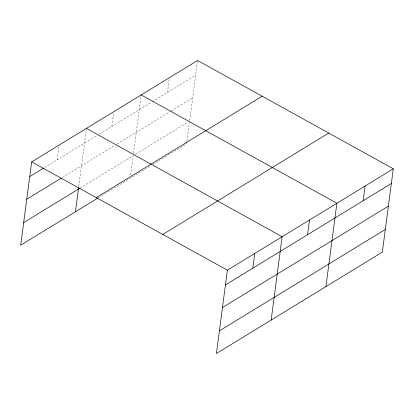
<?xml version="1.0" encoding="UTF-8"?>
<svg xmlns="http://www.w3.org/2000/svg" width="414" height="414" viewBox="0 0 414 414"><rect width="100%" height="100%" fill="white"/><g stroke="black" fill="none" stroke-linecap="round" stroke-linejoin="round"><path stroke-width="0.31" stroke-dasharray="2.07 1.55" d="M57.106 159.861L59.047 145.143M78.763 186.585L86.422 128.412M111.858 126.405L113.798 111.682M130.617 175.143L133.184 155.643L80.621 187.765M133.515 153.123L141.174 94.951M167.437 92.436L169.378 77.713M186.859 141.924L186.611 143.813L158.95 160.72M186.942 141.298L189.426 122.43M189.674 120.541L197.581 60.475M44.515 167.561L97.078 135.435M99.267 134.1L151.71 102.051M152.254 101.715L195.641 75.198M62.338 177.487L114.901 145.366M117.09 144.025L170.966 111.102M171.51 110.771L192.66 97.844M135.352 154.318L187.961 122.166M98.444 197.695L150.81 165.693M152.983 164.363L158.407 161.051"/><path stroke-width="0.62" d="M393.3 168.793L227.389 270.187L216.418 353.525L382.329 252.126L393.3 168.793L197.581 60.475L31.671 161.874L20.7 245.207L97.895 198.032M75.451 211.751L78.598 187.842M252.83 268.179L254.765 253.456M271.17 320.063L282.141 236.725L86.422 128.412M307.576 234.717L309.517 219.994M325.921 286.602L336.892 203.264L141.174 94.951M363.156 200.749L365.096 186.031M29.736 176.592L43.423 168.229M26.755 199.237L61.246 178.155M23.681 222.566L80.073 188.101M96.26 197.618L262.171 96.219M162.805 234.443L328.711 133.049M225.454 284.91L391.359 183.511M222.473 307.55L388.379 206.156M219.399 330.879L385.31 229.485M31.671 161.874L227.389 270.187"/></g></svg>
